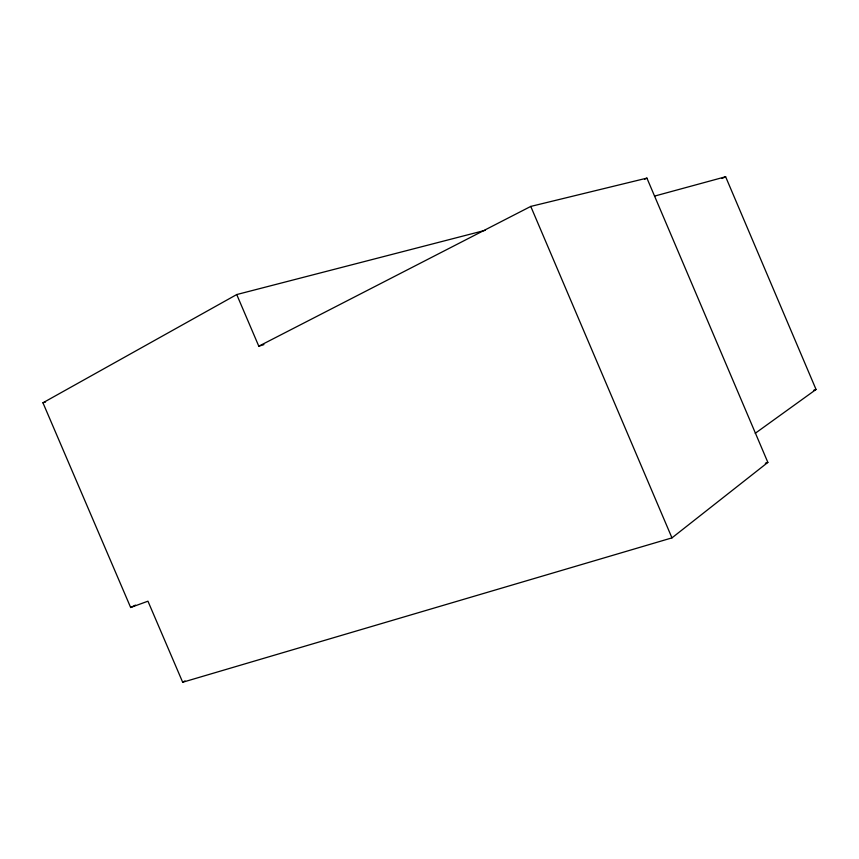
<?xml version="1.0" encoding="UTF-8"?>
<svg xmlns="http://www.w3.org/2000/svg" width="859" height="859" viewBox="0 0 859 859"><rect width="100%" height="100%" fill="white"/><g stroke="black" fill="none" stroke-linecap="round" stroke-linejoin="round"><path stroke-width="1.29" d="M671.963 537.874L767.86 462.41L646.924 178.124L530.765 206.418L258.795 346.198L236.73 294.551L42.95 402.796L130.654 607.496L147.952 601.193L182.677 682.25L671.963 537.874L530.765 206.418M755.222 433.312L816.05 389.471L725.63 176.75L654.515 196.11M182.677 682.25L184.996 680.908M644.54 179.306L646.924 178.124M130.654 607.496L135.475 605.112M722.011 178.468L725.63 176.75M813.516 390.351L816.05 389.471M765.326 463.216L767.86 462.41M258.795 346.198L263.917 344.609M42.95 402.796L45.516 402.023M236.73 294.551L485.335 230.287"/></g></svg>
